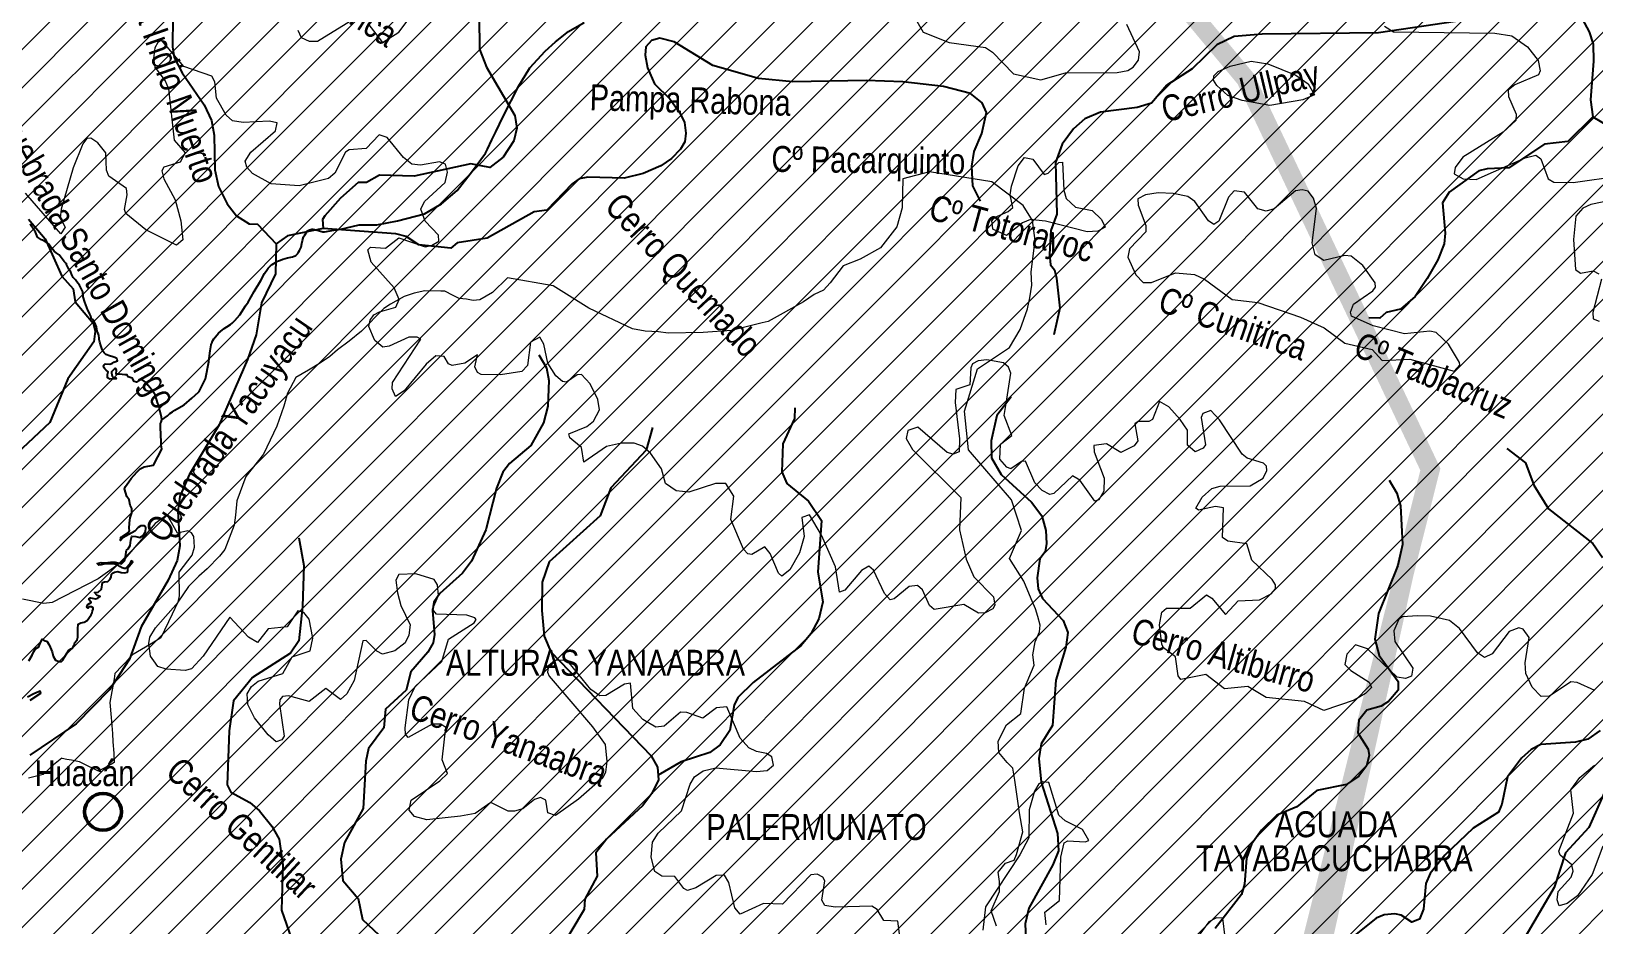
# Model space of a CAD drawing. Header units: feet. Extents: x -72 to 1107026, y -16 to 8357890.
# Drawn here: x 800313 to 818417, y 8216461 to 8226806 of the extents above; entities that cross this region are included whole.
import ezdxf

# ---------------------------------------------------------------- set-up
doc = ezdxf.new("R2010")
doc.units = ezdxf.units.FT
doc.header["$LTSCALE"] = 10
doc.header["$MEASUREMENT"] = 0
doc.linetypes.add('DASHED2', pattern=[0.375, 0.25, -0.125])
for name, color, linetype in [('_html_xmlns_fo_http__www_w3_org', 7, 'CONTINUOUS'), ('_ubic.ref.nombres de PE', 7, 'CONTINUOUS'), ('AUTODEMA-inf. cofopri-Rural-PSAD', 190, 'CONTINUOUS'), ('FDO HUACAN-PERITO-COORD', 3, 'CONTINUOUS'), ('UBIC. REFE.-FDO. HUACAN', 6, 'CONTINUOUS'), ('VIA-AFIRMADA', 20, 'CONTINUOUS')]:
    doc.layers.add(name, color=color, linetype=linetype)
for name, color, linetype, lineweight in [('CURVAS_PERU_500_PSAD-18', 23, 'CONTINUOUS', 5), ('Hidrografia-IGN-QUEBRADAS', 151, 'CONTINUOUS', 25), ('INEI-DIS-AREQ', 252, 'CONTINUOUS', 9), ('Texto Toponimia IGN', 251, 'CONTINUOUS', 0)]:
    doc.layers.add(name, color=color, linetype=linetype, lineweight=lineweight)
doc.styles.add('SWILL721', font='swissi.ttf')

msp = doc.modelspace()

# ---------------------------------------------------------------- hatches: boundary and pattern name
at = {"layer": 'AUTODEMA-inf. cofopri-Rural-PSAD', "lineweight": 5}
h = msp.add_hatch(dxfattribs=at)
h.set_pattern_fill('ANSI31', color=256, scale=2500)
h.paths.add_polyline_path([(753238, 8156793), (753322, 8156780), (753238, 8156793), (761252, 8177664), (761485, 8177877), (761891, 8178033), (762006, 8178099), (762145, 8178160), (762278, 8178215), (762392, 8178274), (762497, 8178357), (762589, 8178469), (762675, 8178563), (762762, 8178662), (762856, 8178741), (762966, 8178847), (763062, 8178931), (763167, 8179043), (763215, 8179157), (763254, 8179284), (763292, 8179406), (763323, 8179543), (763341, 8179672), (763349, 8179797), (763400, 8179962), (763448, 8180102), (763499, 8180234), (763573, 8180363), (763635, 8180490), (763719, 8180589), (763826, 8180681), (763928, 8180774), (764019, 8180866), (764121, 8180950), (764228, 8181026), (764338, 8181097), (764444, 8181168), (764559, 8181213), (764712, 8181269), (764839, 8181335), (764956, 8181398), (765071, 8181451), (765175, 8181550), (765244, 8181660), (765315, 8181776), (765354, 8181893), (765389, 8182013), (765390, 8182140), (765377, 8182262), (765342, 8182396), (765286, 8182546), (765225, 8182684), (765197, 8182808), (765187, 8182943), (765170, 8183067), (765142, 8183205), (765114, 8183355), (765122, 8183484), (765143, 8183642), (765150, 8183779), (765168, 8183908), (765199, 8184028), (765243, 8184165), (765278, 8184310), (765332, 8184449), (765386, 8184576), (765432, 8184714), (765467, 8184853), (765513, 8184978), (765575, 8185115), (765661, 8185237), (765751, 8185338), (765852, 8185419), (765985, 8185503), (766099, 8185572), (766232, 8185655), (766299, 8185789), (767271, 8186800), (767271, 8186947), (767297, 8187069), (767333, 8187214), (767379, 8187334), (767466, 8187468), (767519, 8187582), (767578, 8187702), (767631, 8187831), (767690, 8187961), (767739, 8188095), (767779, 8188220), (767853, 8188349), (767930, 8188476), (768029, 8188550), (768144, 8188601), (768268, 8188621), (768396, 8188684), (768525, 8188666), (768648, 8188684), (768729, 8188803), (768760, 8188933), (768775, 8189055), (768816, 8189187), (768865, 8189314), (768913, 8189448), (768946, 8189596), (769010, 8189708), (769110, 8189804), (769242, 8189855), (769369, 8189839), (769435, 8190402), (769242, 8190676), (768955, 8190796), (768850, 8191044), (768727, 8191405), (768791, 8192051), (769355, 8193016), (769774, 8193584), (769715, 8193854), (770015, 8194180), (770358, 8194460), (770593, 8194855), (771149, 8195508), (771339, 8195882), (771620, 8196321), (772139, 8196529), (772271, 8196571), (772518, 8196829), (772893, 8197299), (773001, 8197468), (773083, 8197912), (773128, 8198271), (773053, 8198668), (772961, 8199048), (772784, 8199431), (772552, 8199747), (772403, 8199923), (772344, 8200269), (772420, 8200524), (772438, 8201124), (772378, 8201509), (772320, 8201525), (771949, 8202389), (771948, 8203291), (771835, 8204086), (771949, 8205175), (771912, 8205868), (771936, 8206678), (771927, 8207524), (771977, 8207815), (772140, 8208229), (772310, 8208881), (772199, 8209183), (771898, 8209610), (771718, 8210093), (771643, 8210618), (770734, 8212243), (770420, 8212760), (770332, 8213330), (770439, 8213909), (770573, 8214159), (770693, 8214428), (770826, 8214682), (770933, 8214964), (771027, 8215231), (771060, 8215528), (771028, 8215800), (771023, 8215945), (771008, 8216090), (770944, 8216217), (770904, 8216392), (770519, 8217145), (770239, 8217796), (770023, 8218086), (769663, 8218545), (769449, 8218924), (769225, 8219439), (769296, 8219810), (769534, 8220281), (769800, 8220721), (770123, 8220961), (770236, 8221108), (770301, 8221212), (770355, 8221316), (770388, 8221417), (770506, 8221516), (770614, 8221596), (770683, 8221720), (770695, 8221911), (770696, 8222074), (770699, 8222211), (770790, 8222424), (770811, 8222568), (770823, 8222774), (770781, 8222973), (770744, 8223095), (770724, 8223248), (770687, 8223365), (770609, 8223513), (770566, 8223607), (770536, 8223648), (770519, 8223803), (770420, 8224061), (770417, 8224114), (770411, 8224346), (770326, 8224585), (770246, 8224784), (770250, 8224878), (770152, 8225049), (770105, 8225286), (769944, 8225912), (769917, 8226101), (769939, 8226683), (769870, 8226978), (769847, 8227388), (769974, 8227697), (770102, 8227836), (770156, 8227935), (770134, 8228072), (770014, 8228391), (770087, 8228555), (770259, 8228867), (770494, 8228977), (770568, 8228972), (770670, 8228991), (770967, 8229392), (771170, 8229797), (771390, 8230281), (771541, 8230796), (771638, 8231110), (771649, 8231265), (771605, 8231522), (771627, 8231763), (771687, 8231964), (771722, 8232157), (771735, 8232337), (771693, 8232515), (771625, 8232625), (771600, 8233022), (771587, 8233284), (771570, 8233434), (771556, 8233673), (771538, 8233961), (771479, 8234294), (771495, 8234446), (771537, 8234647), (771589, 8234753), (771628, 8234908), (771626, 8235023), (771663, 8235221), (771705, 8235358), (771731, 8235452), (771806, 8235660), (771892, 8235916), (771915, 8235992), (771929, 8236129), (771913, 8236376), (771884, 8236602), (771862, 8236752), (771822, 8236938), (771796, 8237134), (771804, 8237182), (771883, 8237286), (771904, 8237405), (771913, 8237507), (771903, 8237629), (771894, 8237698), (771889, 8237802), (771827, 8237968), (771792, 8238039), (771813, 8238197), (771839, 8238311), (771838, 8238486), (771839, 8238639), (771824, 8238728), (771772, 8238886), (771717, 8239024), (771631, 8239192), (771615, 8239378), (771621, 8239502), (771614, 8239619), (771605, 8239731), (771569, 8239792), (771550, 8239932), (771551, 8240029), (771481, 8240238), (771522, 8240563), (771488, 8241022), (771468, 8241305), (820278, 8241691), (830577, 8202812), (830340, 8202672), (830000, 8202586), (829662, 8202548), (829318, 8202317), (829158, 8201793), (829053, 8201507), (828905, 8201367), (828322, 8201192), (827978, 8200961), (827919, 8200578), (827797, 8199716), (827643, 8199383), (827293, 8198961), (826996, 8198681), (826979, 8198104), (826868, 8197578), (826760, 8197196), (826743, 8196619), (826868, 8195942), (827189, 8195377), (827277, 8195085), (827159, 8194367), (827146, 8193935), (827234, 8193643), (827319, 8193256), (827453, 8192915), (827398, 8192676), (827291, 8192294), (827132, 8191818), (827119, 8191385), (827194, 8190661), (827090, 8190376), (826836, 8189950), (826722, 8189328), (826756, 8188846), (826641, 8188224), (826583, 8187889), (826334, 8187608), (826127, 8187133), (825918, 8186561), (825905, 8186129), (826032, 8185548), (825868, 8184879), (825858, 8184542), (825847, 8184158), (826032, 8183912), (826069, 8183526), (826047, 8182805), (826078, 8182227), (826108, 8181600), (826048, 8181217), (825801, 8180984), (825747, 8180793), (825636, 8180315), (825796, 8179204), (825684, 8178678), (825668, 8178149), (825657, 8177765), (825548, 8177335), (825244, 8176815), (825086, 8176386), (824977, 8175956), (824725, 8175579), (824520, 8175152), (824114, 8174443), (823712, 8173877), (823407, 8173357), (823324, 8172960), (823317, 8172729), (823307, 8172399), (823238, 8171852), (823314, 8171473), (823304, 8171154), (823327, 8170950), (823289, 8170632), (823310, 8170370), (823402, 8170016), (823586, 8169548), (823710, 8169280), (823662, 8168785), (823750, 8168195), (823303, 8168147), (822930, 8167996), (822690, 8167863), (822198, 8167624), (822071, 8167460), (821892, 8167381), (821672, 8167229), (821518, 8167084), (821383, 8166920), (821310, 8166661), (821229, 8166477), (821265, 8166226), (821329, 8166168), (821371, 8165998), (821374, 8165793), (821214, 8165770), (821034, 8165673), (820575, 8165630), (820470, 8165568), (820330, 8165544), (820169, 8165484), (819982, 8165480), (819805, 8165485), (819700, 8165414), (819649, 8165285), (819644, 8165108), (819667, 8164939), (819671, 8164762), (819732, 8164620), (819765, 8164469), (819741, 8164302), (819684, 8164248), (819479, 8164273), (819273, 8164260), (819038, 8164211), (818867, 8164134), (818823, 8164107), (818741, 8164036), (818708, 8164001), (818677, 8163932), (818710, 8163874), (818719, 8163764), (818731, 8163685), (818688, 8163660), (818637, 8163650), (818578, 8163656), (818522, 8163649), (818440, 8163596), (818419, 8163540), (818393, 8163433), (818298, 8163327), (818245, 8163363), (818164, 8163435), (818136, 8163489), (818129, 8163542), (818096, 8163606), (818046, 8163683), (817988, 8163732), (817894, 8163801), (817840, 8163741), (817832, 8163692), (817948, 8163198), (817963, 8163142), (817897, 8163112), (817789, 8163046), (817781, 8162998), (817730, 8162927), (817678, 8162897), (817592, 8162870), (817454, 8162902), (817393, 8162912), (817340, 8162910), (817312, 8162864), (817276, 8162829), (817252, 8162781), (817206, 8162736), (817116, 8162650), (817080, 8162604), (816998, 8162546), (816927, 8162529), (816831, 8162586), (816762, 8162655), (816699, 8162684), (816646, 8162707), (816575, 8162751), (816511, 8162744), (816411, 8162673), (816342, 8162595), (816313, 8162529), (816262, 8162412), (816108, 8162337), (816052, 8162315), (815981, 8162315), (815917, 8162285), (815807, 8162276), (815739, 8162310), (815638, 8162382), (815595, 8162443), (815534, 8162451), (815488, 8162492), (815433, 8162536), (815341, 8162496), (815286, 8162397), (815285, 8162290), (815182, 8162139), (815129, 8162124), (815020, 8162160), (814969, 8162143), (814915, 8162151), (814818, 8162129), (814661, 8162171), (814608, 8162204), (814465, 8162246), (814361, 8162265), (814167, 8162243), (813989, 8162194), (813856, 8162085), (813702, 8161985), (813124, 8161923), (812911, 8161706), (812856, 8161618), (812749, 8161540), (812492, 8161534), (812443, 8161524), (812367, 8161515), (812252, 8161510), (812150, 8161471), (812066, 8161443), (811936, 8161388), (811813, 8161338), (811757, 8161367), (811669, 8161438), (811510, 8161415), (811342, 8161337), (811245, 8161204), (811131, 8161124), (810849, 8161076), (810322, 8160943), (809995, 8160714), (809741, 8160678), (809493, 8160697), (809213, 8160705), (808932, 8160676), (808648, 8160621), (808530, 8160579), (808408, 8160546), (808227, 8160477), (808120, 8160465), (808005, 8160428), (807949, 8160451), (807748, 8160486), (807591, 8160502), (807337, 8160435), (807016, 8160247), (806896, 8160192), (806747, 8160074), (806681, 8160046), (806538, 8159999), (806377, 8159904), (806147, 8159906), (805415, 8159960), (805112, 8159977), (804565, 8160002), (804080, 8160025), (803956, 8160045), (803836, 8160005), (803684, 8159964), (803497, 8159761), (803367, 8159762), (803227, 8159787), (802920, 8159966), (802800, 8159994), (802680, 8160027), (802548, 8160058), (802424, 8160101), (802312, 8160152), (802195, 8160221), (802083, 8160290), (801956, 8160316), (801818, 8160295), (801688, 8160293), (801556, 8160247), (801423, 8160212), (801291, 8160159), (801159, 8160106), (800787, 8160136), (800463, 8160229), (800277, 8160263), (800072, 8160269), (799744, 8160251), (799483, 8160249), (799221, 8160248), (798949, 8160191), (798686, 8160152), (798410, 8160168), (798290, 8160204), (798148, 8160212), (798023, 8160253), (797876, 8160243), (797751, 8160192), (797611, 8160213), (797496, 8160274), (797323, 8160236), (797183, 8160081), (797053, 8159952), (796859, 8159878), (796714, 8159805), (796661, 8159693), (796625, 8159558), (796551, 8159432), (796413, 8159345), (796273, 8159351), (796136, 8159369), (796011, 8159432), (795892, 8159481), (795767, 8159545), (795647, 8159580), (795531, 8159639), (795391, 8159662), (795256, 8159634), (795083, 8159561), (794973, 8159508), (794881, 8159383), (794743, 8159228), (794634, 8159150), (794486, 8159150), (794377, 8159214), (794229, 8159227), (794087, 8159186), (793965, 8159158), (793830, 8159143), (793685, 8159172), (793580, 8159268), (793535, 8159388), (793533, 8159520), (793530, 8159657), (793548, 8159797), (793528, 8160067), (793457, 8160189), (793366, 8160285), (793249, 8160375), (793130, 8160431), (792862, 8160424), (792730, 8160378), (792470, 8160226), (792221, 8160229), (792150, 8160361), (792025, 8160394), (791895, 8160369), (791742, 8160344), (791615, 8160278), (791345, 8160296), (791121, 8160303), (791002, 8160353), (790927, 8160356), (790776, 8160295), (790573, 8160086), (790487, 8160014), (790335, 8159935), (790156, 8159875), (789933, 8159891), (789628, 8159994), (789403, 8160091), (789337, 8160215), (789139, 8160376), (788987, 8160391), (788855, 8160613), (788850, 8160750), (788898, 8160900), (788728, 8161037), (788593, 8161048), (788476, 8161094), (788331, 8161107), (788207, 8161079), (788072, 8161089), (787996, 8161188), (787900, 8161371), (787828, 8161534), (787714, 8161613), (787483, 8161754), (787368, 8161805), (787254, 8161881), (787122, 8161935), (787007, 8162011), (786888, 8162072), (786771, 8162121), (786667, 8162202), (786552, 8162248), (786425, 8162271), (786298, 8162223), (786203, 8162137), (786107, 8162061), (786051, 8162173), (786043, 8162338), (786150, 8162401), (786275, 8162485), (786339, 8162597), (786237, 8162665), (786110, 8162638), (785990, 8162577), (785868, 8162597), (785746, 8162615), (785622, 8162654), (785500, 8162672), (785362, 8162654), (785199, 8162603), (785082, 8162565), (784960, 8162540), (784835, 8162500), (784720, 8162436), (784596, 8162358), (784484, 8162277), (784379, 8162190), (784275, 8162114), (784160, 8162036), (784043, 8161954), (783938, 8161886), (783826, 8161812), (783699, 8161747), (783582, 8161693), (783449, 8161676), (783342, 8161607), (783271, 8161452), (783225, 8161328), (783179, 8161206), (783138, 8161082), (783097, 8160957), (783061, 8160830), (782974, 8160718), (782855, 8160675), (782725, 8160670), (782582, 8160648), (782463, 8160615), (782353, 8160549), (782259, 8160460), (782078, 8160260), (782029, 8160143), (781968, 8160031), (781907, 8159917), (781846, 8159810), (781751, 8159699), (781639, 8159610), (781573, 8159503), (781506, 8159396), (781422, 8159300), (781295, 8159285), (781170, 8159283), (781058, 8159227), (781035, 8159095), (780966, 8158947), (780910, 8158818), (780843, 8158678), (780719, 8158676), (780643, 8158773), (780548, 8158676), (780492, 8158534), (780489, 8158409), (780563, 8158292), (780456, 8158221), (780372, 8158130), (780275, 8158051), (780148, 8158062), (780033, 8158141), (779893, 8158142), (779769, 8158106), (779649, 8158042), (779555, 8157953), (779448, 8157872), (779391, 8157763), (779345, 8157649), (779294, 8157529), (779236, 8157415), (779123, 8157309), (778981, 8157250), (778859, 8157212), (778734, 8157164), (778607, 8157144), (778479, 8157144), (778332, 8157180), (778375, 8156898), (778164, 8156936), (778158, 8156802), (778130, 8156675), (778140, 8156545), (778112, 8156426), (778050, 8156319), (778063, 8156169), (777986, 8156065), (777961, 8155941), (777902, 8155786), (777843, 8155676), (777795, 8155562), (777705, 8155466), (777593, 8155359), (777509, 8155263), (777417, 8155159), (777305, 8155070), (777239, 8154938), (777216, 8154806), (777159, 8154686), (777093, 8154552), (777034, 8154440), (776983, 8154298), (776922, 8154161), (776873, 8154016), (776779, 8153937), (776659, 8153838), (776605, 8153711), (776592, 8153572), (776612, 8153434), (776630, 8153310), (776609, 8153183), (776586, 8153051), (776545, 8152921), (776515, 8152794), (776494, 8152637), (776486, 8152507), (776478, 8152344), (776437, 8152225), (776573, 8151681), (776106, 8151111), (775463, 8150015), (775273, 8149577), (775253, 8149427), (774951, 8149779), (774716, 8150004), (774511, 8150120), (774293, 8150189), (774009, 8150343), (773986, 8150653), (773898, 8150715), (773679, 8150366), (773524, 8150449), (773583, 8150865), (773302, 8151090), (773079, 8151190), (772903, 8151351), (772690, 8151485), (772613, 8151651), (772759, 8151759), (772737, 8151864), (772352, 8152136), (772085, 8152058), (771824, 8152119), (771653, 8152170), (771611, 8152333), (771212, 8152458), (770986, 8152496), (770745, 8152533), (770505, 8152618), (770212, 8152721), (769864, 8152789), (769676, 8152849), (769529, 8152895), (769298, 8152965), (769056, 8153020), (768826, 8153067), (768593, 8153122), (768350, 8153228), (768122, 8153296), (767859, 8153352), (767629, 8153412), (767406, 8153493), (767171, 8153558), (766938, 8153643), (766714, 8153723), (766443, 8153849), (766241, 8153940), (766040, 8153990), (765798, 8154065), (765568, 8154146), (765335, 8154198), (765105, 8154273), (764987, 8154344), (764570, 8154454), (764357, 8154514), (764080, 8154590), (763867, 8154638), (763662, 8154698), (763479, 8154729), (763070, 8154817), (762778, 8154929), (762461, 8154975), (762334, 8155019), (762093, 8155094), (761838, 8155171), (761596, 8155180), (761345, 8155237), (761116, 8155269), (760846, 8155361), (760587, 8155419), (760351, 8155487), (760119, 8155512), (759916, 8155493), (759629, 8155574), (759372, 8155594), (759166, 8155611), (758956, 8155664), (758687, 8155803), (758456, 8155889), (758210, 8155960), (757946, 8156005), (757689, 8156063), (757532, 8156107), (757276, 8156170), (757050, 8156236), (756864, 8156260), (756611, 8156328), (756385, 8156381), (756113, 8156398), (755975, 8156433), (755622, 8156463), (755391, 8156486), (755152, 8156526), (754896, 8156606), (754586, 8156660), (754380, 8156712), (754159, 8156752), (753964, 8156794), (753322, 8156780)])

# ---------------------------------------------------------------- linework, layer by layer
at = {"layer": '_html_xmlns_fo_http__www_w3_org', "color": 0}
msp.add_lwpolyline([(801824, 8222306), (801821, 8222337), (801805, 8222403), (801801, 8222415), (801797, 8222440), (801794, 8222465), (801780, 8222495), (801747, 8222595), (801706, 8222659), (801667, 8222705), (801650, 8222730), (801635, 8222742), (801606, 8222766), (801571, 8222770), (801562, 8222765), (801544, 8222750), (801532, 8222745), (801505, 8222752), (801491, 8222778), (801481, 8222791), (801435, 8222804), (801424, 8222829), (801398, 8222828), (801336, 8222835), (801297, 8222837), (801299, 8222884), (801289, 8222901), (801282, 8222903), (801243, 8222862), (801244, 8222848), (801246, 8222832), (801252, 8222811), (801269, 8222794), (801292, 8222792), (801297, 8222780), (801286, 8222780), (801249, 8222780), (801225, 8222776), (801198, 8222792), (801195, 8222813), (801197, 8222833), (801204, 8222862), (801181, 8222882), (801166, 8222898), (801156, 8222911), (801150, 8222924), (801156, 8222942), (801170, 8222955), (801225, 8222952), (801253, 8222963), (801270, 8222973), (801291, 8222981), (801311, 8222990), (801310, 8223001), (801304, 8223018), (801281, 8223030), (801258, 8223037), (801221, 8223047), (801178, 8223065), (801157, 8223084), (801146, 8223100), (801129, 8223133), (801118, 8223166), (801108, 8223206), (801101, 8223239), (801098, 8223257), (801095, 8223280), (801090, 8223299), (801081, 8223317), (801075, 8223339), (801068, 8223385), (801050, 8223429), (801032, 8223463), (801012, 8223474), (801002, 8223506), (800991, 8223530), (800988, 8223543), (800969, 8223578), (800935, 8223669), (800914, 8223730), (800911, 8223789), (800892, 8223828), (800872, 8223865), (800840, 8223903), (800825, 8223929), (800799, 8223957), (800782, 8223986), (800770, 8224016), (800748, 8224053), (800722, 8224107), (800720, 8224116), (800710, 8224126), (800695, 8224139), (800637, 8224218), (800600, 8224241), (800578, 8224261), (800528, 8224323), (800524, 8224336), (800462, 8224380), (800431, 8224391), (800384, 8224424), (800360, 8224479), (800315, 8224550), (800303, 8224575)], dxfattribs=at)
at = {"layer": '_ubic.ref.nombres de PE', "color": 2, "lineweight": 50}
msp.add_circle((801144, 8217769), 213, dxfattribs=at)
at = {"layer": 'CURVAS_PERU_500_PSAD-18'}
for points in [[(803401, 8226820), (803442, 8226733), (803531, 8226690), (803630, 8226690), (804011, 8226926)], [(804211, 8226895), (804381, 8226677), (804572, 8226794), (804692, 8226953)], [(810572, 8226922), (810648, 8226795), (810949, 8226676), (811368, 8226617), (811452, 8226564), (811695, 8226314), (812009, 8226243), (812297, 8226325), (812897, 8226327), (813019, 8226351), (813081, 8226392), (813143, 8226470), (813154, 8226567), (813007, 8226883)], [(815993, 8226867), (816097, 8226800), (817271, 8226783), (817469, 8226754), (817651, 8226626), (817772, 8226468), (817797, 8226347), (817778, 8226302), (817503, 8226186), (817427, 8226124), (817430, 8226051), (817520, 8225845), (817513, 8225773), (817368, 8225637), (816901, 8225347), (816810, 8225229), (816799, 8225157), (816906, 8225097), (817055, 8225088), (817624, 8225342), (817745, 8225370), (817804, 8225329), (817891, 8225096), (817954, 8225059), (818178, 8225056), (818723, 8225133)], [(802461, 8226031), (802439, 8226219), (802406, 8226286), (802080, 8226399), (801823, 8226703), (801781, 8226678), (801745, 8226613), (801729, 8226490), (801746, 8226391), (801866, 8226233), (801903, 8226140), (801970, 8225545), (802096, 8225398), (802039, 8225290), (801850, 8225232), (801824, 8225192), (801848, 8225096), (801979, 8224855), (802044, 8224613), (802068, 8224390), (801996, 8224328), (801640, 8224506), (801410, 8224696), (801393, 8224742), (801424, 8224914), (801415, 8224987), (801212, 8225130), (801186, 8225199), (801178, 8225397), (801083, 8225513), (801002, 8225569), (800955, 8225563), (800910, 8225503), (800799, 8225225), (800658, 8224745), (800649, 8224646), (800707, 8224536), (800654, 8224460), (800247, 8224931)], [(804290, 8223233), (804226, 8223387), (804240, 8223460), (804281, 8223522), (804346, 8223559), (804538, 8223612), (804575, 8223700), (804518, 8223836), (804252, 8224133), (804211, 8224275), (804243, 8224307), (804416, 8224296), (804572, 8224416), (804877, 8224312), (804951, 8224324), (805036, 8224375), (805031, 8224444), (804878, 8224608), (804827, 8224747), (804870, 8224834), (805107, 8225054), (805135, 8225175), (805111, 8225269), (805043, 8225293), (804821, 8225257), (804723, 8225269), (804625, 8225346), (804435, 8225578), (804345, 8225608), (804195, 8225447), (803997, 8225432), (803955, 8225408), (803829, 8225164), (803755, 8225100), (803416, 8225018), (803093, 8225038), (802877, 8225159), (802809, 8225233), (802791, 8225304), (802858, 8225407), (803141, 8225653), (803163, 8225747), (803068, 8225766), (802769, 8225750), (802646, 8225771), (802571, 8225835), (802461, 8226031)], [(811449, 8224559), (811444, 8224610), (811472, 8224650), (811632, 8224719), (811688, 8224767), (811657, 8224912), (811670, 8225011), (811749, 8225248), (811823, 8225343), (811919, 8225325), (812051, 8225147), (812097, 8225162), (812219, 8225288), (812260, 8225290), (812278, 8224967), (812303, 8224871), (812412, 8224771), (812606, 8224731), (812713, 8224627), (812755, 8224538), (812672, 8224490), (812548, 8224482), (812065, 8224609), (811952, 8224619)], [(818796, 8224885), (818382, 8224799), (818290, 8224759), (818211, 8224667), (818183, 8224394), (818204, 8224046), (818264, 8224005), (818410, 8224034), (818475, 8223998)], [(811952, 8224619), (811891, 8224625), (811799, 8224589), (811611, 8224443), (811453, 8224513), (811449, 8224559)], [(818509, 8223934), (818406, 8223548), (818411, 8223476), (818480, 8223449)], [(811608, 8222498), (811664, 8222849), (811635, 8222917), (811579, 8222967), (811384, 8223000), (811285, 8222989), (811218, 8222956), (811199, 8222911), (811187, 8222713), (811027, 8222657), (811019, 8222508), (811069, 8222086), (811064, 8221937), (810996, 8221910), (810925, 8221929), (810585, 8222221), (810471, 8222185), (810449, 8222089), (810522, 8221962), (811085, 8221408), (811069, 8221034), (811144, 8220692), (811236, 8220488), (811464, 8220257), (811477, 8220160), (811453, 8220118), (811364, 8220074), (811289, 8220070), (811117, 8220168), (810775, 8220111), (810719, 8220158), (810638, 8220340), (810583, 8220388), (810485, 8220376), (810312, 8220233), (810265, 8220222), (810199, 8220295), (810073, 8220567), (810016, 8220612), (809931, 8220564), (809740, 8220333), (809677, 8220311), (809630, 8220605), (809469, 8220971), (809330, 8221208), (809242, 8221177), (809270, 8220955), (809215, 8220766), (809104, 8220570), (809008, 8220497), (808972, 8220530), (808873, 8220759), (808814, 8220838), (808663, 8220746), (808616, 8220757), (808564, 8220811), (808417, 8221154), (808452, 8221423), (808362, 8221569), (808240, 8221570), (807931, 8221470), (807784, 8221486), (807661, 8221571), (807617, 8221739), (807488, 8221922), (807394, 8222003), (807299, 8222035), (807150, 8222036), (806979, 8221998), (806715, 8221817), (806687, 8221985), (806555, 8222100), (806543, 8222144), (806750, 8222228), (806826, 8222290), (806896, 8222422), (806879, 8222544), (806788, 8222722), (806687, 8222832), (806640, 8222827), (806516, 8222743), (806468, 8222752), (806391, 8222816), (806297, 8222963), (806252, 8223183), (806205, 8223265), (806098, 8223207), (806061, 8222937), (805998, 8222865), (805751, 8222829), (805526, 8222831), (805485, 8222854), (805451, 8222922), (805483, 8223058), (805338, 8222965), (805190, 8222935), (805147, 8222956), (805097, 8223039), (804999, 8223049), (804889, 8222950), (804633, 8222642), (804535, 8222576), (804494, 8222667), (804497, 8222741), (804826, 8223240), (804786, 8223265), (804687, 8223266), (804460, 8223161), (804387, 8223149), (804293, 8223226), (804290, 8223233)], [(818428, 8219172), (818225, 8219265), (818152, 8219274), (817904, 8219108), (817809, 8219105), (817705, 8219211), (817629, 8219368), (817621, 8219492), (817668, 8219788), (817598, 8219885), (817550, 8219899), (817436, 8219857), (817239, 8219599), (817152, 8219557), (817069, 8219610), (816860, 8219890), (816745, 8219985), (816527, 8220035), (816377, 8220037), (816203, 8220025), (816160, 8219999), (816101, 8219865), (816114, 8219742), (816321, 8219431), (816305, 8219338), (816235, 8219313), (816138, 8219328), (815796, 8219656), (815656, 8219702), (815557, 8219595), (815534, 8219475), (815602, 8219404), (815814, 8219270), (815842, 8219208), (815773, 8219137), (815643, 8219062), (815290, 8218940), (815067, 8219045), (814621, 8219092), (814410, 8219221), (814138, 8219194), (813922, 8219359), (813632, 8219302), (813603, 8219341), (813570, 8219562), (813431, 8219666), (813411, 8219711), (813386, 8219934), (813413, 8220081), (813468, 8220128), (813741, 8220126), (813932, 8220282), (813994, 8220243), (814152, 8220053), (814298, 8220212), (814546, 8220224), (814678, 8220294), (814728, 8220349), (814731, 8220398), (814690, 8220460), (814455, 8220683), (814399, 8220872), (814177, 8220904), (814115, 8220944), (814129, 8221287), (814035, 8221302), (813839, 8221262), (813806, 8221285), (813882, 8221413), (813993, 8221512), (814090, 8221538), (814438, 8221544), (814587, 8221633), (814631, 8221720), (814626, 8221770), (814590, 8221804), (814400, 8221864), (814343, 8221911), (814082, 8222307), (813980, 8222415), (813889, 8222379), (813867, 8222335), (813920, 8222018), (813890, 8221979), (813800, 8221937), (813710, 8222015), (813710, 8222186), (813625, 8222310), (813492, 8222459), (813386, 8222518), (813306, 8222309), (813263, 8222287), (813138, 8222288), (813100, 8222261), (813133, 8222065), (813093, 8222005), (812939, 8221928), (812770, 8222031), (812626, 8222010), (812630, 8221936), (812743, 8221632), (812742, 8221483), (812681, 8221379), (812636, 8221366), (812461, 8221607), (812379, 8221658), (812163, 8221455), (812115, 8221442), (812028, 8221487), (811943, 8221579), (811832, 8221828), (811786, 8221823), (811663, 8221741), (811616, 8221758), (811536, 8221851), (811542, 8222024), (811675, 8222127), (811586, 8222356), (811608, 8222498)], [(801732, 8219516), (801693, 8219570), (801674, 8219718), (801687, 8219791), (801752, 8219898), (802015, 8220196), (802032, 8220269), (802025, 8220542), (802176, 8220739), (802206, 8220833), (802196, 8220957), (802171, 8221000), (802128, 8221023), (802009, 8220993), (801886, 8221207), (801747, 8221105), (801373, 8220669), (801088, 8220467), (800555, 8220192), (800457, 8220180), (800213, 8220231)], [(808717, 8218467), (808629, 8218511), (808526, 8218620), (808374, 8218985), (808252, 8218973), (808095, 8218854), (807908, 8218920), (807834, 8218922), (807645, 8218760), (807550, 8218750), (807400, 8218838), (807282, 8218966), (807258, 8219257), (807186, 8219245), (806972, 8219117), (806899, 8219111), (806798, 8219183), (806545, 8219492), (806478, 8219523), (806378, 8219522), (806307, 8219458), (806294, 8219385), (806312, 8219339), (806817, 8218752), (806961, 8218548), (806982, 8218351), (806968, 8218227), (806936, 8218160), (806654, 8217913), (806388, 8217727), (806298, 8217756), (806275, 8217903), (806215, 8217935), (806145, 8217910), (806009, 8217802), (805913, 8217777), (805838, 8217777), (805638, 8217876), (805458, 8217750), (805287, 8217717), (804896, 8217674), (804752, 8217714), (804691, 8217786), (804715, 8217904), (805046, 8218128), (805137, 8218213), (805074, 8218372), (805117, 8218743), (805060, 8218784), (804960, 8218784), (804679, 8218628), (804651, 8218667), (804646, 8218742), (804688, 8219064), (804763, 8219220), (805072, 8219510), (805149, 8219769), (805444, 8219956), (805467, 8219995), (805451, 8220015), (805359, 8220047), (805010, 8220057), (804963, 8220113), (805030, 8220272), (805018, 8220396), (804982, 8220460), (804768, 8220525), (804570, 8220515), (804537, 8220452), (804556, 8220304), (804595, 8220159), (804704, 8219935), (804689, 8219812), (804644, 8219724), (804525, 8219633), (804382, 8219593), (804317, 8219628), (804195, 8219753), (804153, 8219750), (804054, 8219288), (803969, 8219135), (803895, 8219070), (803726, 8219198), (803533, 8219045), (803295, 8219112), (803222, 8219105), (803192, 8219066), (803191, 8219016), (803243, 8218645), (803218, 8218603), (803151, 8218579), (803056, 8218660), (802901, 8218856), (802823, 8219011), (802813, 8219135), (802864, 8219220), (802941, 8219283), (803226, 8219369), (803334, 8219562), (803545, 8219634), (803574, 8219778), (803533, 8219998), (803471, 8220076), (803403, 8220094), (803277, 8219911), (803056, 8219886), (802936, 8219730), (802830, 8219791), (802615, 8220024), (802304, 8219571), (802169, 8219425), (802098, 8219404), (801874, 8219421), (801779, 8219452), (801732, 8219516)], [(810372, 8216355), (810353, 8216502), (810191, 8216510), (810115, 8216639), (810052, 8216676), (809628, 8216663), (809506, 8216684), (809475, 8216747), (809507, 8216969), (809483, 8217012), (809418, 8217048), (809346, 8217040), (809018, 8216699), (808796, 8216706), (808528, 8216582), (808467, 8216657), (808395, 8216948), (808344, 8217033), (808249, 8217030), (808012, 8216889), (807918, 8216859), (807874, 8216881), (807769, 8217019), (807621, 8217023), (807538, 8217076), (807495, 8217243), (807510, 8217416), (807578, 8217520), (807846, 8217780), (807946, 8218088), (807997, 8218173), (808100, 8218242), (808245, 8218279), (808717, 8218234), (808841, 8218245), (808913, 8218308), (808893, 8218404), (808831, 8218443), (808717, 8218467)], [(818523, 8217369), (818399, 8217043), (818230, 8216797), (818110, 8216707), (818017, 8216678), (817992, 8216748), (818004, 8216846), (818157, 8217010), (818178, 8217081), (818162, 8217154), (818030, 8217267), (818012, 8217312), (818183, 8217753), (818153, 8218023), (818255, 8218164), (818426, 8218309)], [(812017, 8218106), (811989, 8218092), (811936, 8218008), (811874, 8217793), (811873, 8217469), (811768, 8217270), (811368, 8216667), (811337, 8216397)], [(812072, 8216459), (812058, 8216605), (812227, 8216743), (812241, 8217242), (812280, 8217411), (812324, 8217433), (812523, 8217420), (812567, 8217437), (812495, 8217563), (812294, 8217664), (812218, 8217728), (812104, 8218108), (812034, 8218115), (812017, 8218106)], [(814147, 8216315), (814118, 8216536), (814045, 8216540), (813956, 8216495), (813737, 8216193)]]:
    msp.add_lwpolyline(points, dxfattribs=at)
for points in [[(814664, 8225947), (814345, 8226006), (814179, 8226061), (814050, 8226178), (814011, 8226241), (814014, 8226289), (814067, 8226341), (814204, 8226402), (814446, 8226461), (814642, 8226428), (814967, 8226298), (815109, 8226197), (815183, 8226071), (815048, 8226012)], [(816800, 8222870), (816866, 8222945), (816863, 8222969), (816736, 8223184), (816592, 8223320), (816519, 8223335), (816223, 8223302), (815861, 8223396), (815610, 8223508), (815598, 8223555), (815635, 8223647), (815859, 8223802), (815887, 8223843), (815886, 8223892), (815741, 8224095), (815605, 8224203), (815532, 8224211), (815290, 8224150), (815188, 8224216), (815155, 8224358), (815203, 8224755), (815169, 8224875), (815108, 8224953), (815037, 8224971), (814963, 8224958), (814715, 8224750), (814620, 8224723), (814526, 8224751), (814372, 8224944), (814250, 8224958), (814186, 8224884), (814073, 8224607), (814014, 8224567), (813955, 8224611), (813795, 8224834), (813715, 8224893), (813545, 8224929), (813370, 8224935), (813222, 8224913), (813136, 8224866), (813138, 8224792), (813226, 8224559), (813228, 8224484), (813040, 8224287), (813019, 8224191), (813111, 8223987), (813195, 8223897), (813293, 8223896), (813570, 8224008), (813793, 8223989), (813906, 8223937), (814228, 8223702), (814524, 8223667), (815020, 8223494), (815293, 8223371), (815534, 8223194), (815850, 8223121), (815966, 8222994), (816287, 8223009)]]:
    msp.add_lwpolyline(points, close=True, dxfattribs=at)
at = {"layer": 'FDO HUACAN-PERITO-COORD', "linetype": 'DASHED2', "const_width": 150}
msp.add_lwpolyline([(776109, 8203248), (774865, 8207658), (775330, 8210079), (775136, 8212939), (774305, 8215978), (774788, 8218971), (775555, 8221561), (775542, 8224023), (773979, 8227812), (775889, 8234965), (780076, 8238594), (787078, 8237602), (788710, 8238398), (802020, 8237500), (807137, 8233825), (810952, 8230292), (814385, 8226254), (816524, 8221734), (814695, 8213487), (812232, 8205872), (811835, 8202194)], dxfattribs=at)
at = {"layer": 'Hidrografia-IGN-QUEBRADAS'}
for points in [[(817942, 8232046), (817968, 8231825), (817732, 8231329), (817679, 8231137), (817683, 8230762), (817745, 8230629), (817547, 8230374), (817576, 8230282), (817475, 8230056), (817595, 8229869), (817590, 8229572), (817741, 8229420), (817820, 8229237), (818048, 8228941), (818104, 8228803), (818155, 8227354), (818199, 8227109), (818364, 8226801), (818410, 8226658), (818416, 8226459), (818378, 8226011), (818408, 8225815), (818729, 8225628)], [(801275, 8229124), (801472, 8228805), (801575, 8228523), (801711, 8227558), (801775, 8227485), (801774, 8227386), (801952, 8226974), (801949, 8226625), (801970, 8226502), (802062, 8226325), (802318, 8225955), (802402, 8225774), (802431, 8225602), (802438, 8225202), (802484, 8225008), (802584, 8224807), (802690, 8224668), (802838, 8224576), (802936, 8224573), (803152, 8224344)], [(805404, 8228163), (805434, 8227289), (805444, 8227164), (805502, 8226974), (805506, 8226599), (805589, 8226391), (805916, 8225830), (805938, 8225683), (805905, 8225538), (805781, 8225350), (805626, 8225228), (805408, 8225270), (804748, 8225129), (804349, 8225141), (804199, 8225055), (804101, 8225057), (803896, 8224875), (803714, 8224669), (803689, 8224626), (803696, 8224521)], [(817641, 8227000), (817531, 8226942), (817210, 8226976), (815924, 8226788), (814574, 8226773), (814251, 8226746), (814049, 8226651), (813764, 8226371), (813469, 8226183), (813292, 8225975), (813125, 8225925), (812704, 8225868), (812519, 8225794), (812390, 8225677), (812256, 8225497), (812182, 8225287), (812195, 8224688), (812126, 8224501), (812110, 8224227), (812122, 8224103), (812169, 8224044), (812193, 8223948), (812230, 8223600), (812160, 8223293)], [(811311, 8224839), (811223, 8225018), (811213, 8225243), (811238, 8225415), (811328, 8225622), (811381, 8225865), (811332, 8225977), (811195, 8226085), (810882, 8226167), (810410, 8226220), (809986, 8226238), (809136, 8226222), (808738, 8226259), (808210, 8226410), (807763, 8226684), (807596, 8226728), (807501, 8226701), (807435, 8226627), (807426, 8226529), (807454, 8226381), (807534, 8226199), (807713, 8226025), (807829, 8225862), (807880, 8225748), (807898, 8225625), (807885, 8225526), (807836, 8225440), (807732, 8225332), (807608, 8225247), (807402, 8225158), (807184, 8225105), (806760, 8225115), (806662, 8225097), (806580, 8225041), (806287, 8224735), (806140, 8224714), (805594, 8224410), (805249, 8224357), (805176, 8224294), (804805, 8224334), (804658, 8224428), (804538, 8224461), (803696, 8224521)], [(818408, 8225815), (818118, 8225530), (817848, 8225497), (817432, 8225224), (817183, 8225215), (817087, 8225189), (816743, 8224942), (816665, 8224818), (816697, 8224470), (816685, 8224346), (816612, 8224160), (816488, 8223943), (816347, 8223737), (816180, 8223587), (816012, 8223551), (815938, 8223486), (815810, 8223488)], [(800282, 8224632), (800475, 8224404), (800666, 8223970), (800798, 8223822), (800820, 8223675), (801030, 8223428), (801055, 8223332), (801039, 8223209), (800735, 8222783), (800528, 8222275), (800144, 8221919)], [(803696, 8224521), (803280, 8224436), (803152, 8224344)], [(803152, 8224344), (803144, 8223996), (802980, 8223660), (802917, 8223290), (802818, 8223007), (802491, 8222250), (802144, 8221671), (802033, 8221420), (802011, 8221248), (802035, 8220849), (802002, 8220678), (801898, 8220450), (801585, 8219910), (801452, 8219534), (801219, 8219179), (800834, 8218788), (800296, 8218424)], [(806195, 8223061), (806283, 8222911), (806309, 8222763), (806300, 8222464), (806250, 8222271), (806102, 8222011), (805855, 8221800), (805778, 8221702), (805705, 8221516), (805580, 8221033), (805415, 8220669), (805308, 8220531), (805047, 8220298), (804979, 8220194), (804961, 8220096), (804984, 8219823), (804969, 8219724), (804907, 8219617), (804712, 8219389), (804658, 8219175), (804419, 8218957), (804399, 8218739), (804219, 8218501), (804189, 8218354), (804160, 8217806), (803944, 8217414), (803900, 8217219), (803924, 8216972), (804101, 8216764), (804152, 8216521), (804404, 8216282)], [(809159, 8222447), (809156, 8222323), (809020, 8222029), (809011, 8221706), (809066, 8221569), (809319, 8221367), (809470, 8221140), (809428, 8220542), (809486, 8220198), (809439, 8220004), (809347, 8219828), (809233, 8219695), (808679, 8219267), (808501, 8219093), (808458, 8219003), (808408, 8218708), (808296, 8218544), (808176, 8218454), (807844, 8218347), (807576, 8218194)], [(811666, 8222575), (811502, 8222357), (811435, 8222065), (811441, 8221866), (811553, 8221674), (811904, 8221354), (812022, 8221194), (812068, 8221026), (812077, 8220876), (812062, 8220778), (812001, 8220699), (811970, 8220477), (811978, 8220352), (812031, 8220240), (812269, 8219984), (812324, 8219846), (812301, 8219674), (812186, 8219291), (812144, 8218768), (812016, 8218556), (811987, 8218385), (812016, 8218112), (812204, 8217517), (812214, 8217318), (812151, 8217155), (811873, 8216654), (811830, 8216473), (811844, 8216123)], [(807511, 8222220), (807438, 8221956), (807028, 8221520), (806906, 8221195), (806313, 8220662), (806234, 8220426), (806227, 8220101), (806254, 8219803), (806332, 8219621), (807494, 8218415), (807570, 8218286), (807580, 8218139), (807502, 8217982), (807398, 8217842), (806977, 8217451), (806855, 8217293), (806870, 8217022), (806728, 8216758), (806719, 8216637), (806245, 8215842)], [(817411, 8221977), (817626, 8221809), (817723, 8221552), (817893, 8221276), (818406, 8220877), (818518, 8220714)], [(816048, 8221608), (816135, 8221457), (816178, 8221313), (816203, 8220865), (816147, 8220622), (815924, 8220065), (815882, 8219769), (815932, 8219578), (816153, 8219276), (816153, 8219177), (816040, 8219045), (815956, 8218993), (815788, 8218945), (815695, 8218830), (815683, 8218682), (815802, 8218493), (815815, 8218420), (815785, 8218299), (815695, 8218180), (815551, 8218083), (815209, 8218014), (814976, 8217827), (814747, 8217728), (814567, 8217556), (814450, 8217394), (814392, 8217230), (814371, 8216931), (814337, 8216811), (814030, 8216419)], [(803415, 8220939), (803472, 8220620), (803457, 8220146), (803414, 8219748), (803317, 8219606), (802877, 8219322), (802658, 8219052), (802604, 8218707), (802584, 8218082), (802625, 8217996), (802845, 8217877), (802957, 8217778), (803099, 8217604), (803184, 8217451), (803226, 8217155), (803211, 8216631), (803360, 8216209)], [(818493, 8218708), (818349, 8218609), (818204, 8218576), (817806, 8218546), (817694, 8218490), (817582, 8218391), (817418, 8218172), (817352, 8217855), (817313, 8217763), (817020, 8217578), (816693, 8217268), (816522, 8217054), (816471, 8216940), (816443, 8216642), (816398, 8216527), (816311, 8216491), (816186, 8216573), (816114, 8216589), (815990, 8216574), (815898, 8216536), (815467, 8216195)], [(818543, 8217997), (818360, 8217587), (818091, 8217293), (817958, 8216891), (817555, 8216200)]]:
    msp.add_lwpolyline(points, dxfattribs=at)
at = {"layer": 'INEI-DIS-AREQ'}
msp.add_lwpolyline([(811496, 8216443), (811437, 8216621), (811530, 8216847), (811532, 8216963), (811516, 8217069), (811600, 8217173), (811702, 8217207), (811728, 8217276), (811802, 8217535), (811762, 8217756), (811711, 8218134), (811685, 8218272), (811620, 8218338), (811525, 8218456), (811516, 8218585), (811613, 8218777), (811779, 8218906), (811822, 8219199), (811934, 8219465), (811917, 8219585), (811946, 8219737), (811997, 8219851), (812003, 8219928), (811977, 8220031), (811950, 8220119), (811897, 8220236), (811812, 8220439), (811646, 8220700), (811788, 8221027), (811672, 8221380), (811174, 8221960), (811127, 8222409), (811275, 8222897), (811646, 8223145), (811771, 8223353), (811857, 8223593), (811885, 8223720), (811905, 8223868), (811898, 8224018), (811923, 8224207), (811946, 8224385), (811914, 8224616), (811807, 8224789), (811444, 8225061), (810721, 8225179), (810413, 8225099), (810405, 8224761), (810344, 8224541), (810153, 8224297), (809916, 8224169), (809719, 8224091), (809571, 8223892), (809491, 8223810), (809384, 8223757), (809262, 8223672), (808853, 8223447), (808783, 8223430), (808426, 8223342), (808097, 8223317), (807693, 8223309), (807581, 8223325), (807427, 8223335), (807281, 8223360), (806774, 8223601), (806362, 8223858), (805830, 8223953), (805658, 8223781), (805512, 8223695), (805435, 8223687), (805357, 8223704), (805271, 8223712), (805202, 8223747), (805105, 8223797), (805059, 8223797), (804875, 8223799), (804748, 8223772), (804634, 8223737), (804476, 8223645), (804399, 8223597), (804140, 8223333), (803995, 8223217), (803863, 8223118), (803771, 8223042), (803654, 8222961), (803524, 8222883), (803378, 8222797), (803281, 8222617), (803240, 8222467), (803159, 8222233), (803002, 8221910), (802800, 8221649), (802695, 8221368), (802679, 8221203), (802664, 8221086), (802554, 8220805), (802494, 8220727), (802351, 8220582), (802253, 8220496), (802134, 8220378), (802012, 8220195), (801944, 8220058), (801816, 8219783), (801704, 8219714), (801480, 8219583), (801408, 8219503), (801366, 8219457), (801283, 8219370), (801275, 8219310), (801225, 8219035), (801237, 8218859), (801256, 8218677), (801258, 8218580), (801270, 8218448), (801275, 8218340), (801241, 8218319), (801151, 8218271), (801092, 8218239), (801060, 8218254), (800940, 8218311), (800871, 8218346), (800780, 8218365), (800725, 8218374), (800672, 8218386), (800666, 8218388), (800571, 8218311), (800449, 8218202), (800279, 8218159)], dxfattribs=at)
at = {"layer": 'UBIC. REFE.-FDO. HUACAN', "const_width": 220}
msp.add_lwpolyline([(786232, 8238082), (786598, 8238062), (786838, 8238079), (787096, 8238177), (787331, 8238254), (787537, 8238288), (787691, 8238366), (787914, 8238403), (788146, 8238409), (788497, 8238371), (788842, 8238355), (794514, 8238056), (804241, 8237257), (811171, 8230113), (814385, 8226254), (816524, 8221734), (813891, 8211263), (802265, 8210600), (800126, 8209478), (795483, 8208957), (789544, 8208957), (782183, 8210281)], dxfattribs=at)
at = {"layer": 'VIA-AFIRMADA'}
for points in [[(804315, 8224564), (804556, 8224611), (804871, 8224694), (805066, 8224808), (805247, 8224962), (805425, 8225190), (805577, 8225394), (805598, 8225442), (805650, 8225550), (805695, 8225643), (805738, 8225730), (805843, 8225941), (805900, 8226049), (805949, 8226154), (806090, 8226384), (806266, 8226576), (806387, 8226682), (806539, 8226803), (806721, 8226906)], [(800285, 8219518), (800322, 8219582), (800342, 8219623), (800363, 8219655), (800400, 8219678), (800413, 8219709), (800438, 8219768), (800472, 8219749), (800493, 8219743), (800519, 8219700), (800554, 8219622), (800566, 8219571), (800595, 8219525), (800635, 8219509), (800665, 8219507), (800683, 8219528), (800695, 8219554), (800727, 8219611), (800747, 8219641), (800773, 8219654), (800791, 8219662), (800808, 8219698), (800819, 8219727), (800844, 8219760), (800851, 8219789), (800853, 8219830), (800854, 8219887), (800856, 8219940), (800886, 8219956), (800927, 8219966), (800962, 8219982), (801006, 8220051), (801017, 8220071), (801024, 8220097), (801031, 8220116), (801031, 8220132), (801009, 8220143), (800984, 8220143), (800974, 8220127), (800960, 8220133), (800957, 8220141), (800968, 8220169), (801007, 8220193), (800986, 8220218), (800981, 8220234), (800999, 8220246), (801057, 8220235), (801086, 8220241), (801112, 8220263), (801078, 8220273), (801045, 8220306), (801089, 8220311), (801126, 8220345), (801137, 8220424), (801161, 8220432), (801200, 8220437), (801225, 8220459), (801237, 8220486), (801242, 8220521), (801256, 8220530), (801277, 8220544), (801315, 8220549), (801356, 8220539), (801395, 8220537), (801427, 8220544), (801432, 8220561), (801431, 8220593), (801491, 8220661), (801472, 8220673), (801454, 8220641), (801404, 8220584), (801389, 8220587), (801365, 8220594), (801339, 8220609), (801317, 8220625), (801280, 8220634), (801215, 8220640), (801169, 8220641), (801121, 8220627), (801096, 8220625), (801078, 8220643), (801121, 8220654), (801170, 8220653), (801232, 8220658), (801285, 8220660), (801315, 8220653), (801359, 8220638), (801368, 8220646), (801394, 8220676), (801401, 8220703), (801410, 8220745), (801411, 8220777), (801415, 8220799), (801434, 8220813), (801459, 8220851), (801466, 8220914), (801479, 8220959), (801526, 8220957), (801570, 8220944), (801608, 8220966), (801635, 8221009), (801642, 8221057), (801624, 8221081), (801584, 8221080), (801550, 8221062), (801514, 8221018), (801373, 8220941), (801348, 8220908), (801351, 8220947), (801370, 8220956), (801442, 8221007), (801452, 8221024), (801448, 8221050), (801451, 8221116), (801458, 8221174), (801479, 8221229), (801479, 8221280), (801460, 8221320), (801446, 8221380), (801422, 8221420), (801394, 8221509), (801404, 8221537), (801445, 8221590), (801469, 8221628), (801536, 8221702), (801576, 8221738), (801621, 8221761), (801728, 8221784), (801780, 8221880), (801825, 8221967), (801819, 8222018), (801814, 8222169), (801809, 8222183), (801809, 8222214), (801810, 8222241), (801812, 8222264), (801817, 8222281), (801824, 8222306), (801890, 8222353), (801920, 8222379), (801949, 8222400), (801976, 8222419), (802075, 8222477), (802083, 8222481), (802172, 8222557), (802251, 8222626), (802258, 8222636), (802326, 8222773), (802331, 8222780), (802370, 8222977), (802375, 8223019), (802385, 8223106), (802392, 8223151), (802397, 8223174), (802403, 8223194), (802408, 8223208), (802416, 8223224), (802429, 8223244), (802445, 8223266), (802465, 8223290), (802483, 8223309), (802506, 8223329), (802547, 8223364), (802577, 8223384), (802620, 8223411), (802640, 8223425), (802655, 8223440), (802671, 8223457), (802728, 8223524), (802796, 8223626), (802825, 8223671), (802895, 8223794), (802971, 8223920), (803017, 8224002), (803049, 8224050), (803058, 8224062), (803068, 8224073), (803086, 8224089), (803104, 8224105), (803124, 8224119), (803142, 8224130), (803160, 8224140), (803179, 8224149), (803201, 8224157), (803227, 8224166), (803282, 8224184), (803339, 8224195), (803359, 8224201), (803370, 8224206), (803377, 8224210), (803390, 8224221), (803400, 8224233), (803411, 8224248), (803422, 8224267), (803434, 8224291), (803439, 8224308), (803446, 8224350), (803456, 8224385), (803469, 8224425), (803477, 8224441), (803512, 8224497), (803538, 8224506), (803552, 8224511), (803564, 8224513), (803576, 8224513), (803593, 8224511), (803614, 8224507), (803693, 8224485), (803701, 8224484), (803711, 8224484), (803820, 8224502), (803900, 8224516), (803965, 8224529), (804114, 8224563), (804120, 8224564), (804126, 8224564), (804315, 8224564)], [(800301, 8219062), (800423, 8219144), (800416, 8219164), (800396, 8219156), (800344, 8219136), (800268, 8219094)]]:
    msp.add_lwpolyline(points, dxfattribs=at)

# ---------------------------------------------------------------- texts
at = {"layer": 'Texto Toponimia IGN', "style": 'SWILL721', "width": 0.8}
for s, rotation, p in [('Quebrada Indio Muerto', 289.2774, (801076, 8228273)), ('Cerro Tururunca', 327.0931, (802366, 8227946)), ('Cerro Ullpay', 13.3088, (813450, 8225751)), ('Pampa Rabona', 358.3675, (806780, 8225893)), ('Quebrada Santo Domingo', 299.1235, (799859, 8225808)), ('Cº Pacarquinto', 359.2545, (808887, 8225179)), ('Cerro Quemado', 313.0666, (806941, 8224762)), ('Cº Totorayoc', 344.9622, (810695, 8224633)), ('Cº Cunitirca', 340.8782, (813350, 8223573)), ('Quebrada Yacuyacu', 55.5325, (801857, 8220860)), ('Cº Tablacruz', 337.2081, (815614, 8223058)), ('Cerro Altiburro', 344.2432, (813037, 8219733)), ('Cerro Yanaabra', 340.2143, (804672, 8218860)), ('Cerro Gentillar', 317.3066, (801851, 8218206))]:
    msp.add_text(s, height=300, rotation=rotation, dxfattribs=at).set_placement(p)
for s, p in [('ALTURAS YANAABRA', (805118, 8219344)), ('Huacán', (800352, 8218066)), ('PALERMUNATO', (808135, 8217442)), ('AGUADA', (814724, 8217474)), ('TAYABACUCHABRA', (813810, 8217081))]:
    msp.add_text(s, height=300, dxfattribs=at).set_placement(p)

doc.saveas('drawing.dxf')
